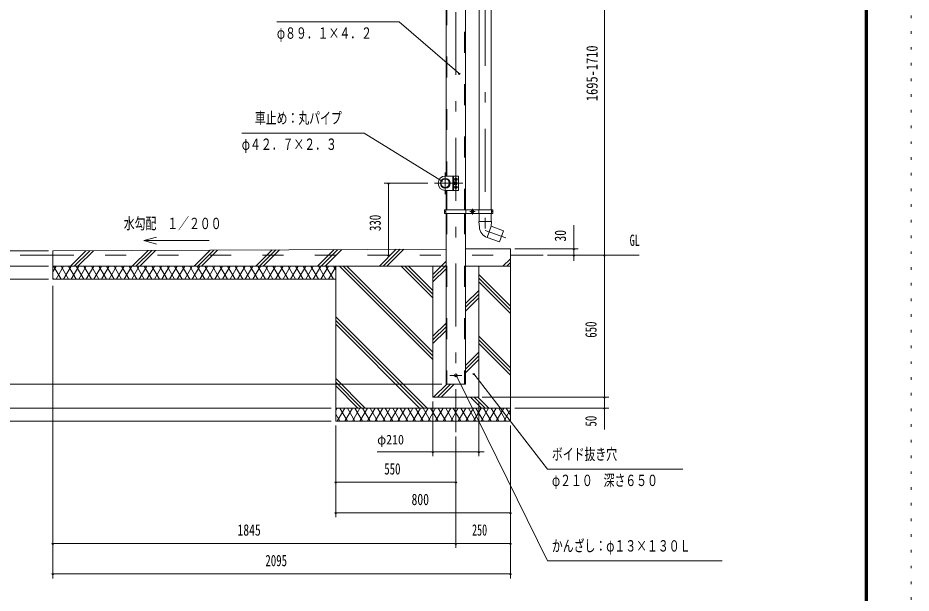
# Model space of a CAD drawing. Units: millimetres, scale not verified, with parts at other scales. Extents: x -25848 to 25858, y -10500 to 10500.
# Drawn here: x 15634 to 25858, y -2775 to 3814 of the extents above; entities that cross this region are included whole.
import ezdxf
from ezdxf.enums import TextEntityAlignment as Align

# ---------------------------------------------------------------- set-up
doc = ezdxf.new("R2010")
doc.units = ezdxf.units.MM
doc.header["$LTSCALE"] = 60
for name, pattern in [('USER2', [10, 4, -6]), ('USER3', [24, 12, -5, 2, -5]), ('USER4', [3, 0.5, -2.5])]:
    doc.linetypes.add(name, pattern=pattern)
for name, color, linetype, lineweight in [('0-6_2-02BOLD', 7, 'Continuous', 18), ('0-7_2-12HIDDEN', 3, 'USER2', 18), ('0-8_2-22CENTER', 3, 'USER3', 18), ('0-9_2-42THIN', 4, 'Continuous', 18), ('0-A_2-52DIM', 3, 'Continuous', 18), ('0-B_2-62HATCH', 2, 'Continuous', 18), ('0-C_F-F', 5, 'Continuous', 18), ('0-D_F-E_J_ADD', 5, 'USER4', 18)]:
    doc.layers.add(name, color=color, linetype=linetype, lineweight=lineweight)
doc.styles.add('ＭＳ ゴシック', font='')
doc.styles.get('ＭＳ ゴシック').set_extended_font_data('MS Gothic')

msp = doc.modelspace()

# ---------------------------------------------------------------- linework, layer by layer
at = {"layer": '0-6_2-02BOLD'}
for p, q in [((20535.27, 4569.93), (20535.27, 2002.43)), ((20758.02, 1614.93), (20758.02, 4569.93)), ((20915.4, 4569.93), (20915.4, 1614.93)), ((21052.9, 4569.93), (21052.9, 1614.93)), ((20621.65, 2002.43), (20621.65, 1837.43)), ((20634.15, 1972.15), (20634.15, 1957.71)), ((20634.15, 1957.71), (20646.65, 1950.5)), ((20646.65, 1950.5), (20659.15, 1957.71)), ((20577.15, 1924.93), (20577.15, 1914.93)), ((20579.65, 1912.43), (20577.15, 1914.93)), ((20579.65, 1912.43), (20579.65, 1927.43)), ((20579.65, 1912.43), (20582.4, 1912.43)), ((20632.88, 1927.15), (20621.65, 1927.15)), ((20632.88, 1912.71), (20621.65, 1912.71)), ((20632.88, 1905.5), (20621.65, 1905.5)), ((20634.15, 1907.68), (20632.88, 1905.5)), ((20634.15, 1932.18), (20634.15, 1907.68)), ((20634.15, 1927.43), (20646.65, 1927.43)), ((20634.15, 1912.43), (20646.65, 1912.43)), ((20634.15, 1882.15), (20634.15, 1867.71)), ((20634.15, 1867.71), (20646.65, 1860.5)), ((20646.65, 1905.5), (20646.65, 1934.37)), ((20655.39, 1927.15), (20646.65, 1927.15)), ((20655.39, 1912.71), (20646.65, 1912.71)), ((20655.39, 1905.5), (20646.65, 1905.5)), ((20646.65, 1860.5), (20659.15, 1867.71)), ((20656.65, 1907.68), (20655.39, 1905.5)), ((20526.65, 1837.43), (20676.64, 1837.43)), ((20535.27, 1837.43), (20535.27, 1614.93)), ((20516.02, 1614.93), (21072.15, 1614.93)), ((20516.02, 1594.93), (20531.28, 1594.93)), ((20531.28, 1614.93), (20531.28, 1574.93)), ((20758.02, 1574.93), (20758.02, -380.07)), ((20762.02, 1614.93), (20762.02, 1574.93)), ((20824.21, 1602.15), (20836.71, 1609.36)), ((20824.21, 1602.15), (20824.21, 1587.71)), ((20836.71, 1609.36), (20849.21, 1602.15)), ((20849.21, 1602.15), (20849.21, 1587.71)), ((20911.4, 1614.93), (20911.4, 1574.93)), ((20915.4, 1574.93), (20915.4, 1482.66)), ((21052.9, 1574.93), (21052.9, 1482.66)), ((21056.89, 1614.93), (21056.89, 1574.93)), ((21056.89, 1594.93), (21072.15, 1594.93)), ((21072.15, 1614.93), (21072.15, 1574.93)), ((20911.64, 1482.66), (21056.65, 1482.66)), ((20916.05, 1418.17), (20911.64, 1482.66)), ((21052.9, 1427.66), (21005.87, 1298.45)), ((21006.57, 1298.2), (21146.83, 1247.15)), ((16034.15, 1144.93), (20535.27, 1166.42)), ((16034.15, 1144.93), (16034.15, 819.93)), ((16034.15, 1094.93), (15659.15, 1094.93)), ((21646.64, 1094.93), (21271.64, 1094.93)), ((20535.27, 969.93), (16034.15, 969.93)), ((19271.65, 969.93), (19271.65, -805.07)), ((21271.64, 969.93), (20758.02, 969.93)), ((20909.15, 969.93), (20909.15, -530.07)), ((19271.65, 819.93), (16034.15, 819.93)), ((19271.65, -655.07), (21271.64, -655.07)), ((19271.65, -805.07), (21271.64, -805.07))]:
    msp.add_line(p, q, dxfattribs=at)
for points in [[(20526.65, 2002.43), (20676.64, 2002.43), (20676.64, 1837.43)], [(20634.15, 1972.15), (20646.65, 1979.36), (20659.15, 1972.15), (20659.15, 1957.71)], [(20577.15, 1924.93), (20579.65, 1927.43), (20582.4, 1927.43)], [(20634.15, 1932.18), (20632.88, 1934.37), (20621.65, 1934.37)], [(20634.15, 1882.15), (20646.65, 1889.36), (20659.15, 1882.15), (20659.15, 1867.71)], [(20656.65, 1907.68), (20656.65, 1932.18), (20655.39, 1934.37), (20646.65, 1934.37)], [(20516.02, 1614.93), (20516.02, 1574.93), (21072.15, 1574.93)], [(20535.27, 1574.93), (20535.27, -380.07), (20758.02, -380.07)], [(20824.21, 1587.71), (20836.72, 1580.5), (20849.21, 1587.71)], [(21056.65, 1482.66), (21052.9, 1427.66), (21193.85, 1376.36), (21146.83, 1247.15)], [(20758.02, 1167.48), (21271.64, 1169.93), (21271.64, -805.07)], [(20384.15, 969.93), (20384.15, -530.07), (20909.15, -530.07)]]:
    msp.add_lwpolyline(points, dxfattribs=at)
for centre, radius in [((20526.65, 1919.93), 56.25), ((20523.77, 1919.93), 53.38), ((20523.77, 1919.93), 47.62), ((20646.65, 1964.93), 15.62), ((20646.65, 1964.93), 12.25), ((20646.65, 1874.93), 15.62), ((20646.65, 1874.93), 12.25), ((20836.71, 1594.93), 15.62), ((20836.71, 1594.93), 12.25), ((20646.65, -280.07), 16.25)]:
    msp.add_circle(centre, radius, dxfattribs=at)
for centre, radius, start, end in [((20526.65, 1919.93), 82.5, 90, 270), ((20628.35, 1930.76), 5.79, 321.46857, 360), ((20612.87, 1919.93), 21.27, 340.17088, 19.83133), ((20628.36, 1909.1), 5.79, 0, 38.54623), ((20635.37, 1919.93), 21.27, 340.16867, 19.82912), ((20650.85, 1909.1), 5.79, 0, 38.53143), ((20650.86, 1930.76), 5.79, 321.45377, 0), ((21053.23, 1427.54), 137.5, 183.90576, 250.16731)]:
    msp.add_arc(centre, radius, start, end, dxfattribs=at)
at = {"layer": '0-7_2-12HIDDEN'}
for p, q in [((20545.77, 4569.93), (20545.77, 2002.43)), ((20747.52, 1614.93), (20747.52, 4569.93)), ((20613.65, 2002.43), (20613.65, 1837.43)), ((20545.77, 1837.43), (20545.77, 1614.93)), ((20545.77, 1574.93), (20545.77, -380.07)), ((20747.52, 1574.93), (20747.52, -380.07)), ((16034.15, 1094.93), (21271.64, 1094.93))]:
    msp.add_line(p, q, dxfattribs=at)
at = {"layer": '0-8_2-22CENTER'}
for p, q in [((20984.15, 5422.98), (20984.15, 1379.52)), ((20646.65, 5319.93), (20646.65, -930.07)), ((20526.65, 2044.93), (20526.65, 1794.93)), ((20615.39, 1964.93), (20677.9, 1964.93)), ((20401.65, 1919.93), (20726.65, 1919.93)), ((20615.39, 1874.93), (20679.53, 1874.93)), ((20805.46, 1594.93), (20867.96, 1594.93)), ((20836.71, 1626.18), (20836.71, 1563.68)), ((20984.15, 1379.52), (21217.33, 1294.65)), ((20578.64, -280.07), (20714.65, -280.07))]:
    msp.add_line(p, q, dxfattribs=at)
at = {"layer": '0-9_2-42THIN'}
for p, q in [((20582.63, 1925.43), (20577.65, 1925.43)), ((20582.63, 1914.43), (20577.65, 1914.43)), ((20646.65, 1925.43), (20634.15, 1925.43)), ((20646.65, 1914.43), (20634.15, 1914.43))]:
    msp.add_line(p, q, dxfattribs=at)
at = {"layer": '0-A_2-52DIM'}
for p, q in [((22346.65, -900.07), (22346.65, 5797.43)), ((20695.93, 3176.89), (20675.93, 3176.89)), ((19596.65, 2494.93), (18196.65, 2494.93)), ((19596.64, 2494.93), (20483.55, 1949.14)), ((20493.55, 1949.14), (20473.55, 1949.14)), ((20326.65, 1919.93), (19826.65, 1919.93)), ((19886.65, 1919.93), (19866.65, 1919.93)), ((19876.65, 1919.93), (19876.65, 1094.93)), ((21996.64, 1032.16), (21996.64, 1439.93)), ((17074.92, 1262.63), (17219.8, 1301.46)), ((17074.92, 1262.63), (17824.91, 1262.63)), ((17074.92, 1262.63), (17219.8, 1223.81)), ((15984.15, 1144.93), (15259.15, 1144.93)), ((21321.65, 1169.93), (22046.65, 1169.93)), ((22006.65, 1169.93), (21986.65, 1169.93)), ((19886.65, 1094.93), (19866.65, 1094.93)), ((21696.65, 1094.93), (22746.64, 1094.93)), ((22006.65, 1094.93), (21986.65, 1094.93)), ((22356.64, 1094.93), (22336.64, 1094.93)), ((15984.15, 969.93), (14909.15, 969.93)), ((15984.15, 819.93), (14909.15, 819.93)), ((16034.15, 744.93), (16034.15, -2605.07)), ((20664.19, -287.37), (20644.19, -287.37)), ((20654.19, -287.37), (21696.65, -2405.07)), ((20862.3, -261.65), (20842.3, -261.65)), ((20852.3, -261.65), (21696.65, -1355.07)), ((20485.27, -380.07), (14559.15, -380.07)), ((20384.15, -580.07), (20384.15, -1205.07)), ((20909.15, -580.07), (20909.15, -1205.07)), ((20946.65, -530.07), (22396.65, -530.07)), ((22356.64, -530.07), (22336.64, -530.07)), ((19221.65, -655.07), (14209.14, -655.07)), ((21321.65, -655.07), (22396.65, -655.07)), ((22356.64, -655.07), (22336.64, -655.07)), ((19221.65, -805.07), (14209.14, -805.07)), ((19271.65, -855.07), (19271.65, -1905.07)), ((21271.64, -855.07), (21271.64, -2605.07)), ((20646.65, -980.07), (20646.65, -2255.07)), ((19746.65, -1155.07), (20971.65, -1155.07)), ((20394.15, -1155.07), (20374.15, -1155.07)), ((20919.15, -1155.07), (20899.15, -1155.07)), ((23246.65, -1355.07), (21696.65, -1355.07)), ((19281.65, -1505.07), (19261.65, -1505.07)), ((19271.65, -1505.07), (20646.65, -1505.07)), ((20656.65, -1505.07), (20636.65, -1505.07)), ((19281.65, -1855.07), (19261.65, -1855.07)), ((21271.64, -1855.07), (19271.65, -1855.07)), ((21281.65, -1855.07), (21261.65, -1855.07)), ((16044.15, -2205.07), (16024.15, -2205.07)), ((21271.64, -2205.07), (16034.15, -2205.07)), ((20656.65, -2205.07), (20636.65, -2205.07)), ((21281.65, -2205.07), (21261.65, -2205.07)), ((21696.65, -2405.07), (23696.65, -2405.07)), ((16044.15, -2555.07), (16024.15, -2555.07)), ((16034.15, -2555.07), (21271.64, -2555.07)), ((21281.65, -2555.07), (21261.65, -2555.07))]:
    msp.add_line(p, q, dxfattribs=at)
msp.add_lwpolyline([(18598.51, 3768.2), (19998.5, 3768.2), (20685.93, 3176.89)], dxfattribs=at)
for centre in [(20685.93, 3176.89), (20483.55, 1949.14), (19876.65, 1919.93), (21996.65, 1169.93), (19876.65, 1094.93), (21996.65, 1094.93), (22346.64, 1094.93), (20654.19, -287.37), (20852.3, -261.65), (22346.64, -530.07), (22346.64, -655.07), (20384.15, -1155.07), (20909.15, -1155.07), (19271.65, -1505.07), (20646.65, -1505.07), (19271.65, -1855.07), (21271.65, -1855.07), (16034.15, -2205.07), (20646.65, -2205.07), (21271.65, -2205.07), (16034.15, -2555.07), (21271.65, -2555.07)]:
    msp.add_arc(centre, 10, 180, 0, dxfattribs=at)
at = {"layer": '0-B_2-62HATCH'}
for p, q in [((16236.58, 969.93), (16413.39, 1146.74)), ((16279, 969.93), (16456.02, 1146.94)), ((16321.43, 969.93), (16498.65, 1147.15)), ((16943.69, 969.93), (17123.89, 1150.13)), ((16986.11, 969.93), (17166.52, 1150.34)), ((17028.54, 969.93), (17209.15, 1150.54)), ((17650.8, 969.93), (17834.39, 1153.52)), ((17693.22, 969.93), (17877.02, 1153.73)), ((17735.65, 969.93), (17919.65, 1153.93)), ((18357.9, 969.93), (18544.89, 1156.92)), ((18400.33, 969.93), (18587.52, 1157.12)), ((18442.76, 969.93), (18630.15, 1157.32)), ((19065.01, 969.93), (19255.38, 1160.31)), ((19107.43, 969.93), (19298.01, 1160.51)), ((19149.86, 969.93), (19340.65, 1160.71)), ((19772.12, 969.93), (19965.88, 1163.7)), ((19814.54, 969.93), (20008.51, 1163.9)), ((19856.97, 969.93), (20051.14, 1164.11)), ((20758.02, 1163.88), (20761.64, 1167.5)), ((20384.15, 874.86), (20535.27, 1025.98)), ((21186.33, 969.93), (21271.64, 1055.25)), ((16034.15, 905.85), (16071.14, 969.93)), ((16128.88, 819.93), (16042.28, 969.93)), ((16071.14, 819.93), (16157.75, 969.93)), ((16215.48, 819.93), (16128.88, 969.93)), ((16157.75, 819.93), (16244.35, 969.93)), ((16302.08, 819.93), (16215.48, 969.93)), ((16244.35, 819.93), (16330.95, 969.93)), ((16388.69, 819.93), (16302.08, 969.93)), ((16330.95, 819.93), (16417.55, 969.93)), ((16475.29, 819.93), (16388.69, 969.93)), ((16417.55, 819.93), (16504.16, 969.93)), ((16561.89, 819.93), (16475.29, 969.93)), ((16504.16, 819.93), (16590.76, 969.93)), ((16648.49, 819.93), (16561.89, 969.93)), ((16590.76, 819.93), (16677.36, 969.93)), ((16735.1, 819.93), (16648.49, 969.93)), ((16677.36, 819.93), (16763.96, 969.93)), ((16821.7, 819.93), (16735.1, 969.93)), ((16763.96, 819.93), (16850.57, 969.93)), ((16908.3, 819.93), (16821.7, 969.93)), ((16850.57, 819.93), (16937.17, 969.93)), ((16994.91, 819.93), (16908.3, 969.93)), ((16937.17, 819.93), (17023.77, 969.93)), ((17081.51, 819.93), (16994.91, 969.93)), ((17023.77, 819.93), (17110.37, 969.93)), ((17168.11, 819.93), (17081.51, 969.93)), ((17110.38, 819.93), (17196.98, 969.93)), ((17254.71, 819.93), (17168.11, 969.93)), ((17196.98, 819.93), (17283.58, 969.93)), ((17341.32, 819.93), (17254.71, 969.93)), ((17283.58, 819.93), (17370.18, 969.93)), ((17427.92, 819.93), (17341.32, 969.93)), ((17370.18, 819.93), (17456.78, 969.93)), ((17514.52, 819.93), (17427.92, 969.93)), ((17456.79, 819.93), (17543.39, 969.93)), ((17601.12, 819.93), (17514.52, 969.93)), ((17543.39, 819.93), (17629.99, 969.93)), ((17687.73, 819.93), (17601.12, 969.93)), ((17629.99, 819.93), (17716.59, 969.93)), ((17774.33, 819.93), (17687.73, 969.93)), ((17716.59, 819.93), (17803.2, 969.93)), ((17860.93, 819.93), (17774.33, 969.93)), ((17803.2, 819.93), (17889.8, 969.93)), ((17947.53, 819.93), (17860.93, 969.93)), ((17889.8, 819.93), (17976.4, 969.93)), ((18034.14, 819.93), (17947.53, 969.93)), ((17976.4, 819.93), (18063, 969.93)), ((18120.74, 819.93), (18034.14, 969.93)), ((18063, 819.93), (18149.61, 969.93)), ((18207.34, 819.93), (18120.74, 969.93)), ((18149.61, 819.93), (18236.21, 969.93)), ((18293.94, 819.93), (18207.34, 969.93)), ((18236.21, 819.93), (18322.81, 969.93)), ((18380.55, 819.93), (18293.94, 969.93)), ((18322.81, 819.93), (18409.41, 969.93)), ((18467.15, 819.93), (18380.55, 969.93)), ((18409.41, 819.93), (18496.02, 969.93)), ((18553.75, 819.93), (18467.15, 969.93)), ((18496.02, 819.93), (18582.62, 969.93)), ((18640.36, 819.93), (18553.75, 969.93)), ((18582.62, 819.93), (18669.22, 969.93)), ((18726.96, 819.93), (18640.36, 969.93)), ((18669.22, 819.93), (18755.83, 969.93)), ((18813.56, 819.93), (18726.96, 969.93)), ((18755.82, 819.93), (18842.42, 969.93)), ((18900.16, 819.93), (18813.56, 969.93)), ((18842.43, 819.93), (18929.03, 969.93)), ((18986.76, 819.93), (18900.16, 969.93)), ((18929.03, 819.93), (19015.63, 969.93)), ((19073.37, 819.93), (18986.76, 969.93)), ((19015.63, 819.93), (19102.23, 969.93)), ((19159.97, 819.93), (19073.37, 969.93)), ((19102.23, 819.93), (19188.84, 969.93)), ((19246.57, 819.93), (19159.97, 969.93)), ((19188.84, 819.93), (19271.65, 963.37)), ((19271.65, 926.5), (19246.57, 969.93)), ((19315, 969.93), (20384.15, -99.21)), ((19357.43, 969.93), (20384.15, -56.78)), ((19399.86, 969.93), (20384.15, -14.36)), ((20022.11, 969.93), (20384.15, 607.9)), ((20064.54, 969.93), (20384.15, 650.32)), ((20106.97, 969.93), (20384.15, 692.75)), ((20384.15, 832.43), (20535.27, 983.56)), ((20384.15, 790), (20535.27, 941.13)), ((21228.75, 969.93), (21271.64, 1012.82)), ((21271.18, 969.93), (21271.64, 970.4)), ((16042.28, 819.93), (16034.15, 834.01)), ((20909.15, 874.86), (21271.64, 512.36)), ((20909.15, 832.43), (21271.64, 469.93)), ((20909.15, 790), (21271.64, 427.5)), ((20758.02, 541.62), (20909.15, 692.75)), ((20758.02, 499.2), (20909.15, 650.32)), ((20758.02, 456.77), (20909.15, 607.9)), ((19271.65, 391.04), (20317.75, -655.07)), ((19271.65, 348.61), (20275.33, -655.07)), ((20384.15, 167.75), (20535.27, 318.87)), ((19271.65, 306.18), (20232.9, -655.07)), ((20384.15, 125.32), (20535.27, 276.45)), ((20384.15, 82.9), (20535.27, 234.02)), ((20909.15, 167.75), (21271.64, -194.75)), ((20909.15, 125.32), (21271.64, -237.18)), ((20909.15, 82.9), (21271.64, -279.6)), ((20758.02, -165.48), (20909.15, -14.36)), ((20758.02, -207.91), (20909.15, -56.78)), ((20758.02, -250.33), (20909.15, -99.21)), ((19271.65, -316.07), (19610.65, -655.07)), ((19271.65, -358.5), (19568.22, -655.07)), ((19271.65, -400.92), (19525.79, -655.07)), ((20396.65, -526.86), (20543.44, -380.07)), ((20435.86, -530.07), (20585.86, -380.07)), ((20478.29, -530.07), (20628.29, -380.07)), ((20815, -530.07), (20940, -655.07)), ((20857.43, -530.07), (20982.43, -655.07)), ((20896.65, -526.86), (21024.86, -655.07)), ((19271.65, -686.64), (19289.87, -655.07)), ((19289.87, -805.07), (19376.48, -655.07)), ((19405.34, -805.07), (19318.74, -655.07)), ((19376.48, -805.07), (19463.08, -655.07)), ((19491.95, -805.07), (19405.34, -655.07)), ((19463.08, -805.07), (19549.68, -655.07)), ((19578.55, -805.07), (19491.95, -655.07)), ((19549.68, -805.07), (19636.28, -655.07)), ((19665.15, -805.07), (19578.55, -655.07)), ((19636.28, -805.07), (19722.89, -655.07)), ((19751.75, -805.07), (19665.15, -655.07)), ((19722.89, -805.07), (19809.49, -655.07)), ((19838.36, -805.07), (19751.75, -655.07)), ((19809.49, -805.07), (19896.09, -655.07)), ((19924.96, -805.07), (19838.36, -655.07)), ((19896.09, -805.07), (19982.7, -655.07)), ((20011.56, -805.07), (19924.96, -655.07)), ((19982.7, -805.07), (20069.3, -655.07)), ((20098.16, -805.07), (20011.56, -655.07)), ((20069.3, -805.07), (20155.9, -655.07)), ((20184.77, -805.07), (20098.16, -655.07)), ((20155.9, -805.07), (20242.5, -655.07)), ((20271.37, -805.07), (20184.77, -655.07)), ((20242.5, -805.07), (20329.11, -655.07)), ((20357.97, -805.07), (20271.37, -655.07)), ((20329.11, -805.07), (20415.71, -655.07)), ((20444.58, -805.07), (20357.97, -655.07)), ((20415.71, -805.07), (20502.31, -655.07)), ((20531.18, -805.07), (20444.58, -655.07)), ((20502.31, -805.07), (20588.91, -655.07)), ((20617.78, -805.07), (20531.18, -655.07)), ((20588.91, -805.07), (20675.51, -655.07)), ((20704.38, -805.07), (20617.78, -655.07)), ((20675.51, -805.07), (20762.12, -655.07)), ((20790.98, -805.07), (20704.38, -655.07)), ((20762.12, -805.07), (20848.72, -655.07)), ((20877.59, -805.07), (20790.98, -655.07)), ((20848.72, -805.07), (20935.32, -655.07)), ((20964.19, -805.07), (20877.59, -655.07)), ((20935.32, -805.07), (21021.93, -655.07)), ((21050.79, -805.07), (20964.19, -655.07)), ((21021.92, -805.07), (21108.53, -655.07)), ((21137.4, -805.07), (21050.79, -655.07)), ((21108.53, -805.07), (21195.13, -655.07)), ((21224, -805.07), (21137.4, -655.07)), ((21195.13, -805.07), (21271.64, -672.54)), ((21271.64, -737.6), (21224, -655.07)), ((19318.74, -805.07), (19271.65, -723.5))]:
    msp.add_line(p, q, dxfattribs=at)
at = {"layer": '0-C_F-F'}
for p, q in [((25335.56, -9977.5), (25335.56, 10077.5)), ((25338.06, -9980), (25338.06, 10080)), ((25340.56, -9982.5), (25340.56, 10082.5)), ((25345.56, -9987.5), (25345.56, 10087.5)), ((25350.56, -9992.5), (25350.56, 10092.5)), ((25355.56, -9997.5), (25355.56, 10097.5)), ((25358.06, -10000), (25358.06, 10100))]:
    msp.add_line(p, q, dxfattribs=at)
for points in [[(-3336.94, 10095), (-3336.94, -9995), (25353.06, -9995), (25353.06, 10095)], [(-3331.94, 10090), (-3331.94, -9990), (25348.06, -9990), (25348.06, 10090)], [(-3326.94, 10085), (-3326.94, -9985), (25343.06, -9985), (25343.06, 10085)], [(-3316.94, 10075), (-3316.94, -9975), (25333.06, -9975), (25333.06, 10075)]]:
    msp.add_lwpolyline(points, dxfattribs=at)
at = {"layer": '0-D_F-E_J_ADD'}
msp.add_line((25858.06, 10500), (25858.06, -10500), dxfattribs=at)

# ---------------------------------------------------------------- texts
at = {"layer": '0-A_2-52DIM', "color": 7, "style": 'ＭＳ ゴシック'}
for s, height, width, p in [('φ８９．１×４．２', 130.2, 0.7, (18598.51, 3535.96)), ('車止め：丸パイプ', 130.2, 0.7, (18346.65, 2562.7)), ('φ４２．７×２．３', 130.2, 0.7, (18196.65, 2262.7)), ('水勾配\u3000１／２００', 130.2, 0.7, (16846.45, 1355.4)), ('GL', 130.2, 0.65, (22636.65, 1162.7)), ('φ210', 110.7, 0.9, (19746.65, -1105.07)), ('ボイド抜き穴', 130.2, 0.7, (21746.65, -1287.3)), ('550', 130.2, 0.7, (19827.65, -1455.07)), ('φ２１０\u3000深さ６５０', 130.2, 0.7, (21746.65, -1587.3)), ('800', 130.2, 0.75, (20140.24, -1805.07)), ('1845', 130.2, 0.75, (18148.17, -2155.07)), ('250', 130.2, 0.65, (20832.32, -2155.07)), ('かんざし：φ１３×１３０Ｌ', 130.2, 0.7, (21746.65, -2337.3)), ('2095', 130.2, 0.7, (18466.89, -2505.07))]:
    msp.add_text(s, height=height, dxfattribs=dict(at, width=width)).set_placement(p, align=Align.BOTTOM_LEFT)
for s, width, p in [('1695-1710', 0.8, (22309.15, 2860.66)), ('330', 0.7, (19826.65, 1372.6)), ('30', 0.75, (21946.64, 1251.62)), ('650', 0.7, (22296.64, 150.49)), ('50', 0.7, (22296.64, -866.79))]:
    msp.add_text(s, height=130.2, rotation=90, dxfattribs=dict(at, width=width)).set_placement(p, align=Align.BOTTOM_LEFT)

doc.saveas('drawing.dxf')
